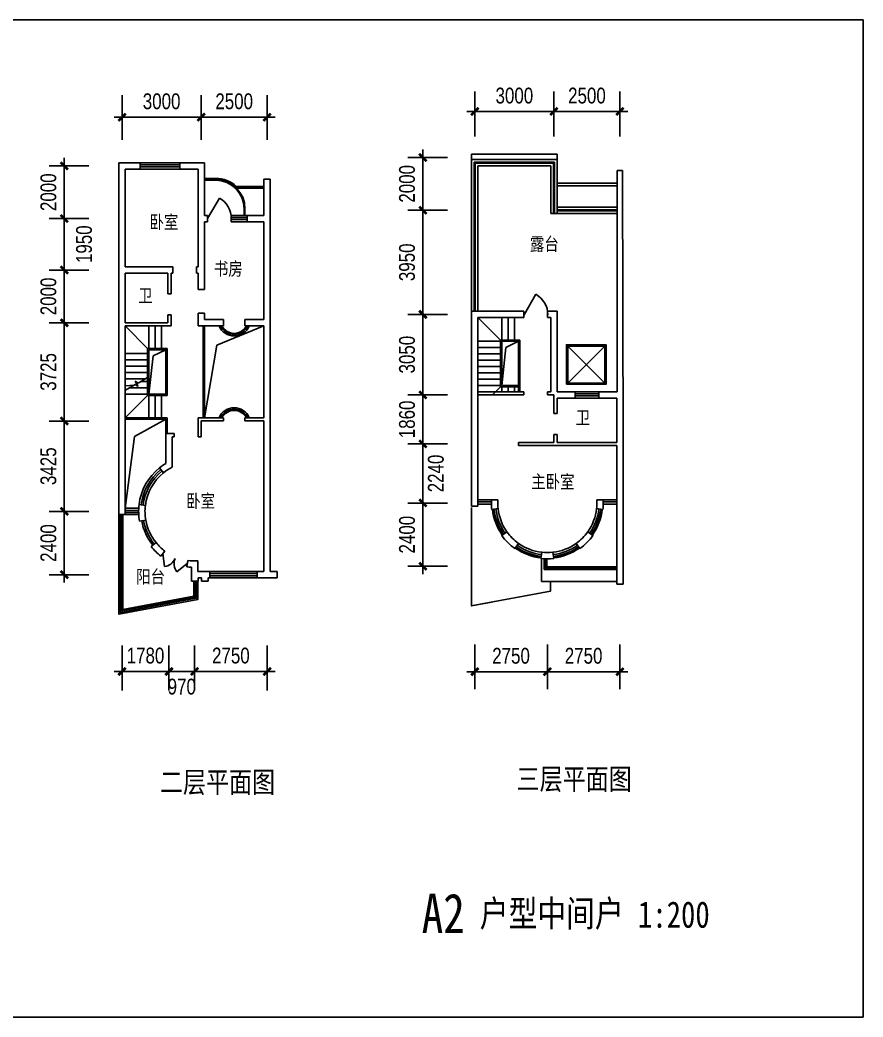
# Model space of a CAD drawing. Extents: x -149740 to -17995, y -116309 to -11738.
# Drawn here: x -117788 to -85836, y -70150 to -32350 of the extents above; entities that cross this region are included whole.
import ezdxf
from ezdxf.enums import TextEntityAlignment as Align

# ---------------------------------------------------------------- set-up
doc = ezdxf.new("R2010")
doc.units = 0
doc.header["$LTSCALE"] = 1000
doc.header["$MEASUREMENT"] = 0
doc.header["$PDMODE"] = 2
doc.layers.get('0').update_dxf_attribs({"linetype": 'CONTINUOUS'})
doc.layers.get('DEFPOINTS').update_dxf_attribs({"linetype": 'CONTINUOUS'})
for name, color, linetype in [('AXIS', 3, 'CONTINUOUS'), ('PLN-TEXT', 7, 'CONTINUOUS'), ('PUB_DIM', 3, 'CONTINUOUS'), ('PUB_TEXT', 7, 'CONTINUOUS'), ('PUB_TITLE', 4, 'CONTINUOUS'), ('ROOF', 4, 'CONTINUOUS'), ('STAIR', 4, 'CONTINUOUS'), ('WALL', 255, 'CONTINUOUS'), ('WINDOW', 2, 'CONTINUOUS')]:
    doc.layers.add(name, color=color, linetype=linetype)
doc.styles.add('-宋体', font='SimSun.ttf', dxfattribs={"width": 0.8})
doc.styles.add('_HZTXT', font='SimSun.ttf')
doc.styles.add('DIM_FONT', font='rt.shx', dxfattribs={"width": 0.8, "bigfont": 'jd.shx'})
doc.styles.add('SIMPLEX', font='SIMPLEX.SHX')
doc.dimstyles.new('AXIS200', dxfattribs={"dimscale": 2, "dimtxt": 300, "dimasz": 1, "dimexe": 250, "dimexo": 300, "dimgap": 150, "dimtad": 1, "dimdec": 0, "dimzin": 0, "dimtxsty": 'DIM_FONT', "dimblk": '_DIMX', "dimblk1": '_DIMX', "dimblk2": '_DIMX', "dimcen": 0.09, "dimdle": 30, "dimse1": 1, "dimse2": 1, "dimclrd": 256, "dimclre": 256, "dimclrt": 7, "dimazin": 3, "dimtfac": 1, "dimtdec": 0, "dimtix": 1, "dimtmove": 0, "dimatfit": 3, "dimtolj": 1, "dimtzin": 0})

# ---------------------------------------------------------------- blocks, each defined once
blk = doc.blocks.new('M_B15SGY')
at = {"linetype": 'CONTINUOUS'}
for p, q in [((-0.5, 0.5), (0.5, 0.5)), ((0.5, 0.167), (-0.5, 0.167)), ((0.5, -0.167), (-0.5, -0.167))]:
    blk.add_line(p, q, dxfattribs=at)
blk = doc.blocks.new('_DBLK1')
for p, q in [((-0.5, 0), (-0.25, -0.433)), ((0.5, 0), (0.25, -0.433))]:
    blk.add_line(p, q)
for centre, start, end in [((-0.5, 0), 300, 0), ((0.5, 0), 180, 240)]:
    blk.add_arc(centre, 0.5, start, end)
blk = doc.blocks.new('10627124747100')
for radius in [1964, 1880, 2120, 2036]:
    blk.add_arc((0, 1854), radius, 248, 292)
at = {"style": 'SIMPLEX', "flags": 9}
blk.add_attdef('A', text='', height=1, dxfattribs=at).set_placement((0, 0), align=Align.MIDDLE)
blk = doc.blocks.new('_DIMX')
blk.add_line((-150, 0), (150, 0))
at = {"const_width": 50}
blk.add_lwpolyline([(-70, -70), (70, 70)], dxfattribs=at)
blk = doc.blocks.new('*D9')
at = {"linetype": 'BYBLOCK'}
for p, q in [((-96365, -56501), (-96367, -56501)), ((-96363, -56501), (-94583, -56501)), ((-94581, -56501), (-94579, -56501))]:
    blk.add_line(p, q, dxfattribs=at)
at = {"layer": 'DEFPOINTS', "color": 0, "linetype": 'BYBLOCK'}
for p in [(-96363, -55501), (-94583, -55501), (-94583, -56501)]:
    blk.add_point(p, dxfattribs=at)
at = {"linetype": 'BYBLOCK', "xscale": 2, "yscale": 2, "zscale": 2}
blk.add_blockref('_DIMX', (-96363, -56501), dxfattribs=at)
at = {"linetype": 'BYBLOCK', "xscale": 2, "yscale": 2, "zscale": 2, "rotation": 180}
blk.add_blockref('_DIMX', (-94583, -56501), dxfattribs=at)
at = {"color": 7, "linetype": 'BYBLOCK', "insert": (-95473, -55901), "char_height": 600, "attachment_point": 5, "style": 'DIM_FONT'}
blk.add_mtext('\\A1;1780', dxfattribs=at)
blk = doc.blocks.new('*D10')
at = {"linetype": 'BYBLOCK'}
blk.add_line((-94581, -56501), (-93615, -56501), dxfattribs=at)
at = {"layer": 'DEFPOINTS', "color": 0, "linetype": 'BYBLOCK'}
for p in [(-94583, -55501), (-93613, -55501), (-93613, -56501)]:
    blk.add_point(p, dxfattribs=at)
at = {"linetype": 'BYBLOCK', "xscale": 2, "yscale": 2, "zscale": 2, "rotation": 180}
blk.add_blockref('_DIMX', (-94583, -56501), dxfattribs=at)
at = {"linetype": 'BYBLOCK', "xscale": 2, "yscale": 2, "zscale": 2}
blk.add_blockref('_DIMX', (-93613, -56501), dxfattribs=at)
at = {"color": 7, "linetype": 'BYBLOCK', "insert": (-94098, -57077), "char_height": 600, "attachment_point": 5, "style": 'DIM_FONT'}
blk.add_mtext('\\A1;970', dxfattribs=at)
blk = doc.blocks.new('*D11')
at = {"linetype": 'BYBLOCK'}
blk.add_line((-93611, -56501), (-90865, -56501), dxfattribs=at)
at = {"layer": 'DEFPOINTS', "color": 0, "linetype": 'BYBLOCK'}
for p in [(-93613, -55501), (-90863, -55501), (-90863, -56501)]:
    blk.add_point(p, dxfattribs=at)
at = {"linetype": 'BYBLOCK', "xscale": 2, "yscale": 2, "zscale": 2, "rotation": 180}
blk.add_blockref('_DIMX', (-93613, -56501), dxfattribs=at)
at = {"linetype": 'BYBLOCK', "xscale": 2, "yscale": 2, "zscale": 2}
blk.add_blockref('_DIMX', (-90863, -56501), dxfattribs=at)
at = {"color": 7, "linetype": 'BYBLOCK', "insert": (-92238, -55901), "char_height": 600, "attachment_point": 5, "style": 'DIM_FONT'}
blk.add_mtext('\\A1;2750', dxfattribs=at)
blk = doc.blocks.new('*D12')
at = {"linetype": 'BYBLOCK'}
blk.add_line((-75896, -56234), (-73150, -56234), dxfattribs=at)
at = {"layer": 'DEFPOINTS', "color": 0, "linetype": 'BYBLOCK'}
for p in [(-75898, -55234), (-73148, -55234), (-73148, -56234)]:
    blk.add_point(p, dxfattribs=at)
at = {"linetype": 'BYBLOCK', "xscale": 2, "yscale": 2, "zscale": 2, "rotation": 180}
blk.add_blockref('_DIMX', (-75898, -56234), dxfattribs=at)
at = {"linetype": 'BYBLOCK', "xscale": 2, "yscale": 2, "zscale": 2}
blk.add_blockref('_DIMX', (-73148, -56234), dxfattribs=at)
at = {"color": 7, "linetype": 'BYBLOCK', "insert": (-74523, -55634), "char_height": 600, "attachment_point": 5, "style": 'DIM_FONT'}
blk.add_mtext('\\A1;2750', dxfattribs=at)
blk = doc.blocks.new('*D13')
at = {"linetype": 'BYBLOCK'}
blk.add_line((-73146, -56234), (-70400, -56234), dxfattribs=at)
at = {"layer": 'DEFPOINTS', "color": 0, "linetype": 'BYBLOCK'}
for p in [(-73148, -55234), (-70398, -55234), (-70398, -56234)]:
    blk.add_point(p, dxfattribs=at)
at = {"linetype": 'BYBLOCK', "xscale": 2, "yscale": 2, "zscale": 2, "rotation": 180}
blk.add_blockref('_DIMX', (-73148, -56234), dxfattribs=at)
at = {"linetype": 'BYBLOCK', "xscale": 2, "yscale": 2, "zscale": 2}
blk.add_blockref('_DIMX', (-70398, -56234), dxfattribs=at)
at = {"color": 7, "linetype": 'BYBLOCK', "insert": (-71773, -55634), "char_height": 600, "attachment_point": 5, "style": 'DIM_FONT'}
blk.add_mtext('\\A1;2750', dxfattribs=at)
blk = doc.blocks.new('*D14')
at = {"linetype": 'BYBLOCK'}
blk.add_line((-70399, -35821), (-72895, -35821), dxfattribs=at)
at = {"layer": 'DEFPOINTS', "color": 0, "linetype": 'BYBLOCK'}
for p in [(-72897, -35821), (-72897, -36821), (-70397, -36821)]:
    blk.add_point(p, dxfattribs=at)
at = {"linetype": 'BYBLOCK', "xscale": 2, "yscale": 2, "zscale": 2, "rotation": 180}
blk.add_blockref('_DIMX', (-72897, -35821), dxfattribs=at)
at = {"linetype": 'BYBLOCK', "xscale": 2, "yscale": 2, "zscale": 2}
blk.add_blockref('_DIMX', (-70397, -35821), dxfattribs=at)
at = {"color": 7, "linetype": 'BYBLOCK', "insert": (-71647, -35221), "char_height": 600, "attachment_point": 5, "style": 'DIM_FONT'}
blk.add_mtext('\\A1;2500', dxfattribs=at)
blk = doc.blocks.new('*D15')
at = {"linetype": 'BYBLOCK'}
blk.add_line((-72899, -35821), (-75895, -35821), dxfattribs=at)
at = {"layer": 'DEFPOINTS', "color": 0, "linetype": 'BYBLOCK'}
for p in [(-75897, -35821), (-75897, -36821), (-72897, -36821)]:
    blk.add_point(p, dxfattribs=at)
at = {"linetype": 'BYBLOCK', "xscale": 2, "yscale": 2, "zscale": 2, "rotation": 180}
blk.add_blockref('_DIMX', (-75897, -35821), dxfattribs=at)
at = {"linetype": 'BYBLOCK', "xscale": 2, "yscale": 2, "zscale": 2}
blk.add_blockref('_DIMX', (-72897, -35821), dxfattribs=at)
at = {"color": 7, "linetype": 'BYBLOCK', "insert": (-74397, -35221), "char_height": 600, "attachment_point": 5, "style": 'DIM_FONT'}
blk.add_mtext('\\A1;3000', dxfattribs=at)
blk = doc.blocks.new('*D16')
at = {"linetype": 'BYBLOCK'}
blk.add_line((-90864, -36221), (-93360, -36221), dxfattribs=at)
at = {"layer": 'DEFPOINTS', "color": 0, "linetype": 'BYBLOCK'}
for p in [(-93362, -36221), (-93362, -37221), (-90862, -37221)]:
    blk.add_point(p, dxfattribs=at)
at = {"linetype": 'BYBLOCK', "xscale": 2, "yscale": 2, "zscale": 2, "rotation": 180}
blk.add_blockref('_DIMX', (-93362, -36221), dxfattribs=at)
at = {"linetype": 'BYBLOCK', "xscale": 2, "yscale": 2, "zscale": 2}
blk.add_blockref('_DIMX', (-90862, -36221), dxfattribs=at)
at = {"color": 7, "linetype": 'BYBLOCK', "insert": (-92112, -35621), "char_height": 600, "attachment_point": 5, "style": 'DIM_FONT'}
blk.add_mtext('\\A1;2500', dxfattribs=at)
blk = doc.blocks.new('*D17')
at = {"linetype": 'BYBLOCK'}
blk.add_line((-93364, -36221), (-96360, -36221), dxfattribs=at)
at = {"layer": 'DEFPOINTS', "color": 0, "linetype": 'BYBLOCK'}
for p in [(-96362, -36221), (-96362, -37221), (-93362, -37221)]:
    blk.add_point(p, dxfattribs=at)
at = {"linetype": 'BYBLOCK', "xscale": 2, "yscale": 2, "zscale": 2, "rotation": 180}
blk.add_blockref('_DIMX', (-96362, -36221), dxfattribs=at)
at = {"linetype": 'BYBLOCK', "xscale": 2, "yscale": 2, "zscale": 2}
blk.add_blockref('_DIMX', (-93362, -36221), dxfattribs=at)
at = {"color": 7, "linetype": 'BYBLOCK', "insert": (-94862, -35621), "char_height": 600, "attachment_point": 5, "style": 'DIM_FONT'}
blk.add_mtext('\\A1;3000', dxfattribs=at)
blk = doc.blocks.new('*D20')
at = {"linetype": 'BYBLOCK'}
for p, q in [((-99499, -37879), (-99499, -37877)), ((-99499, -37881), (-99499, -39881)), ((-99499, -39883), (-99499, -39885))]:
    blk.add_line(p, q, dxfattribs=at)
at = {"layer": 'DEFPOINTS', "color": 0, "linetype": 'BYBLOCK'}
for p in [(-98499, -37881), (-99499, -39881), (-98499, -39881)]:
    blk.add_point(p, dxfattribs=at)
at = {"linetype": 'BYBLOCK', "xscale": 2, "yscale": 2, "zscale": 2}
for p, rotation in [((-99499, -37881), 270), ((-99499, -39881), 90)]:
    blk.add_blockref('_DIMX', p, dxfattribs=dict(at, rotation=rotation))
at = {"color": 7, "linetype": 'BYBLOCK', "insert": (-100099, -38881), "char_height": 600, "attachment_point": 5, "rotation": 90, "style": 'DIM_FONT'}
blk.add_mtext('\\A1;2000', dxfattribs=at)
blk = doc.blocks.new('*D21')
at = {"linetype": 'BYBLOCK'}
blk.add_line((-116108, -39883), (-116108, -41829), dxfattribs=at)
at = {"layer": 'DEFPOINTS', "color": 0, "linetype": 'BYBLOCK'}
for p in [(-115108, -39881), (-116108, -41831), (-115108, -41831)]:
    blk.add_point(p, dxfattribs=at)
at = {"linetype": 'BYBLOCK', "xscale": 2, "yscale": 2, "zscale": 2}
for p, rotation in [((-116108, -39881), 90), ((-116108, -41831), 270)]:
    blk.add_blockref('_DIMX', p, dxfattribs=dict(at, rotation=rotation))
at = {"color": 7, "linetype": 'BYBLOCK', "insert": (-115357, -40852), "char_height": 600, "attachment_point": 5, "rotation": 90, "style": 'DIM_FONT'}
blk.add_mtext('\\A1;1950', dxfattribs=at)
blk = doc.blocks.new('*D22')
at = {"linetype": 'BYBLOCK'}
for p, q in [((-99499, -41829), (-99499, -41827)), ((-99499, -41831), (-99499, -43831)), ((-99499, -43833), (-99499, -43835))]:
    blk.add_line(p, q, dxfattribs=at)
at = {"layer": 'DEFPOINTS', "color": 0, "linetype": 'BYBLOCK'}
for p in [(-98499, -41831), (-99499, -43831), (-98499, -43831)]:
    blk.add_point(p, dxfattribs=at)
at = {"linetype": 'BYBLOCK', "xscale": 2, "yscale": 2, "zscale": 2}
for p, rotation in [((-99499, -41831), 270), ((-99499, -43831), 90)]:
    blk.add_blockref('_DIMX', p, dxfattribs=dict(at, rotation=rotation))
at = {"color": 7, "linetype": 'BYBLOCK', "insert": (-100099, -42831), "char_height": 600, "attachment_point": 5, "rotation": 90, "style": 'DIM_FONT'}
blk.add_mtext('\\A1;2000', dxfattribs=at)
blk = doc.blocks.new('*D23')
at = {"linetype": 'BYBLOCK'}
blk.add_line((-99499, -43833), (-99499, -47554), dxfattribs=at)
at = {"layer": 'DEFPOINTS', "color": 0, "linetype": 'BYBLOCK'}
for p in [(-98499, -43831), (-99499, -47556), (-98499, -47556)]:
    blk.add_point(p, dxfattribs=at)
at = {"linetype": 'BYBLOCK', "xscale": 2, "yscale": 2, "zscale": 2}
for p, rotation in [((-99499, -43831), 90), ((-99499, -47556), 270)]:
    blk.add_blockref('_DIMX', p, dxfattribs=dict(at, rotation=rotation))
at = {"color": 7, "linetype": 'BYBLOCK', "insert": (-100099, -45694), "char_height": 600, "attachment_point": 5, "rotation": 90, "style": 'DIM_FONT'}
blk.add_mtext('\\A1;3725', dxfattribs=at)
blk = doc.blocks.new('*D24')
at = {"linetype": 'BYBLOCK'}
blk.add_line((-116108, -47558), (-116108, -50979), dxfattribs=at)
at = {"layer": 'DEFPOINTS', "color": 0, "linetype": 'BYBLOCK'}
for p in [(-115108, -47556), (-116108, -50981), (-115108, -50981)]:
    blk.add_point(p, dxfattribs=at)
at = {"linetype": 'BYBLOCK', "xscale": 2, "yscale": 2, "zscale": 2}
for p, rotation in [((-116108, -47556), 90), ((-116108, -50981), 270)]:
    blk.add_blockref('_DIMX', p, dxfattribs=dict(at, rotation=rotation))
at = {"color": 7, "linetype": 'BYBLOCK', "insert": (-116708, -49269), "char_height": 600, "attachment_point": 5, "rotation": 90, "style": 'DIM_FONT'}
blk.add_mtext('\\A1;3425', dxfattribs=at)
blk = doc.blocks.new('*D25')
at = {"linetype": 'BYBLOCK'}
blk.add_line((-99499, -50983), (-99499, -53379), dxfattribs=at)
at = {"layer": 'DEFPOINTS', "color": 0, "linetype": 'BYBLOCK'}
for p in [(-98499, -50981), (-99499, -53381), (-98499, -53381)]:
    blk.add_point(p, dxfattribs=at)
at = {"linetype": 'BYBLOCK', "xscale": 2, "yscale": 2, "zscale": 2}
for p, rotation in [((-99499, -50981), 90), ((-99499, -53381), 270)]:
    blk.add_blockref('_DIMX', p, dxfattribs=dict(at, rotation=rotation))
at = {"color": 7, "linetype": 'BYBLOCK', "insert": (-100099, -52181), "char_height": 600, "attachment_point": 5, "rotation": 90, "style": 'DIM_FONT'}
blk.add_mtext('\\A1;2400', dxfattribs=at)
blk = doc.blocks.new('*D31')
at = {"linetype": 'BYBLOCK'}
for p, q in [((-80457, -37561), (-80457, -37559)), ((-80457, -37563), (-80457, -39563)), ((-80457, -39565), (-80457, -39567))]:
    blk.add_line(p, q, dxfattribs=at)
at = {"layer": 'DEFPOINTS', "color": 0, "linetype": 'BYBLOCK'}
for p in [(-79457, -37563), (-80457, -39563), (-79457, -39563)]:
    blk.add_point(p, dxfattribs=at)
at = {"linetype": 'BYBLOCK', "xscale": 2, "yscale": 2, "zscale": 2}
for p, rotation in [((-80457, -37563), 270), ((-80457, -39563), 90)]:
    blk.add_blockref('_DIMX', p, dxfattribs=dict(at, rotation=rotation))
at = {"color": 7, "linetype": 'BYBLOCK', "insert": (-81057, -38563), "char_height": 600, "attachment_point": 5, "rotation": 90, "style": 'DIM_FONT'}
blk.add_mtext('\\A1;2000', dxfattribs=at)
blk = doc.blocks.new('*D32')
at = {"linetype": 'BYBLOCK'}
blk.add_line((-80457, -39565), (-80457, -43511), dxfattribs=at)
at = {"layer": 'DEFPOINTS', "color": 0, "linetype": 'BYBLOCK'}
for p in [(-79457, -39563), (-80457, -43513), (-79457, -43513)]:
    blk.add_point(p, dxfattribs=at)
at = {"linetype": 'BYBLOCK', "xscale": 2, "yscale": 2, "zscale": 2}
for p, rotation in [((-80457, -39563), 90), ((-80457, -43513), 270)]:
    blk.add_blockref('_DIMX', p, dxfattribs=dict(at, rotation=rotation))
at = {"color": 7, "linetype": 'BYBLOCK', "insert": (-81057, -41538), "char_height": 600, "attachment_point": 5, "rotation": 90, "style": 'DIM_FONT'}
blk.add_mtext('\\A1;3950', dxfattribs=at)
blk = doc.blocks.new('*D33')
at = {"linetype": 'BYBLOCK'}
blk.add_line((-80457, -43515), (-80457, -46561), dxfattribs=at)
at = {"layer": 'DEFPOINTS', "color": 0, "linetype": 'BYBLOCK'}
for p in [(-79457, -43513), (-80457, -46563), (-79457, -46563)]:
    blk.add_point(p, dxfattribs=at)
at = {"linetype": 'BYBLOCK', "xscale": 2, "yscale": 2, "zscale": 2}
for p, rotation in [((-80457, -43513), 90), ((-80457, -46563), 270)]:
    blk.add_blockref('_DIMX', p, dxfattribs=dict(at, rotation=rotation))
at = {"color": 7, "linetype": 'BYBLOCK', "insert": (-81057, -45038), "char_height": 600, "attachment_point": 5, "rotation": 90, "style": 'DIM_FONT'}
blk.add_mtext('\\A1;3050', dxfattribs=at)
blk = doc.blocks.new('*D34')
at = {"linetype": 'BYBLOCK'}
for p, q in [((-80457, -46561), (-80457, -46559)), ((-80457, -46563), (-80457, -48423)), ((-80457, -48425), (-80457, -48427))]:
    blk.add_line(p, q, dxfattribs=at)
at = {"layer": 'DEFPOINTS', "color": 0, "linetype": 'BYBLOCK'}
for p in [(-79457, -46563), (-80457, -48423), (-79457, -48423)]:
    blk.add_point(p, dxfattribs=at)
at = {"linetype": 'BYBLOCK', "xscale": 2, "yscale": 2, "zscale": 2}
for p, rotation in [((-80457, -46563), 270), ((-80457, -48423), 90)]:
    blk.add_blockref('_DIMX', p, dxfattribs=dict(at, rotation=rotation))
at = {"color": 7, "linetype": 'BYBLOCK', "insert": (-81057, -47493), "char_height": 600, "attachment_point": 5, "rotation": 90, "style": 'DIM_FONT'}
blk.add_mtext('\\A1;1860', dxfattribs=at)
blk = doc.blocks.new('*D35')
at = {"linetype": 'BYBLOCK'}
blk.add_line((-102517, -48425), (-102517, -50661), dxfattribs=at)
at = {"layer": 'DEFPOINTS', "color": 0, "linetype": 'BYBLOCK'}
for p in [(-101517, -48423), (-102517, -50663), (-101517, -50663)]:
    blk.add_point(p, dxfattribs=at)
at = {"linetype": 'BYBLOCK', "xscale": 2, "yscale": 2, "zscale": 2}
for p, rotation in [((-102517, -48423), 90), ((-102517, -50663), 270)]:
    blk.add_blockref('_DIMX', p, dxfattribs=dict(at, rotation=rotation))
at = {"color": 7, "linetype": 'BYBLOCK', "insert": (-102024, -49543), "char_height": 600, "attachment_point": 5, "rotation": 90, "style": 'DIM_FONT'}
blk.add_mtext('\\A1;2240', dxfattribs=at)
blk = doc.blocks.new('*D36')
at = {"linetype": 'BYBLOCK'}
blk.add_line((-80457, -50665), (-80457, -53061), dxfattribs=at)
at = {"layer": 'DEFPOINTS', "color": 0, "linetype": 'BYBLOCK'}
for p in [(-79457, -50663), (-80457, -53063), (-79457, -53063)]:
    blk.add_point(p, dxfattribs=at)
at = {"linetype": 'BYBLOCK', "xscale": 2, "yscale": 2, "zscale": 2}
for p, rotation in [((-80457, -50663), 90), ((-80457, -53063), 270)]:
    blk.add_blockref('_DIMX', p, dxfattribs=dict(at, rotation=rotation))
at = {"color": 7, "linetype": 'BYBLOCK', "insert": (-81057, -51863), "char_height": 600, "attachment_point": 5, "rotation": 90, "style": 'DIM_FONT'}
blk.add_mtext('\\A1;2400', dxfattribs=at)
blk = doc.blocks.new('_DBLK')
blk.add_line((-0.5, 0), (0, -0.866))
blk.add_arc((-0.5, 0), 1, 300, 0)

msp = doc.modelspace()

# ---------------------------------------------------------------- linework, layer by layer
at = {"layer": 'AXIS'}
for p, q in [((-100550.9, -35063.3), (-100550.9, -36763.3)), ((-97550.9, -35063.3), (-97550.9, -36763.3)), ((-95050.9, -35063.3), (-95050.9, -36763.3)), ((-95050.9, -35063.3), (-95050.9, -36763.3)), ((-113919.5, -35198), (-113919.5, -36898)), ((-110919.5, -35198), (-110919.5, -36898)), ((-108419.5, -35198), (-108419.5, -36898)), ((-108419.5, -35198), (-108419.5, -36898)), ((-103083.3, -37563.3), (-101583.3, -37563.3)), ((-116680.7, -37881.1), (-115180.7, -37881.1)), ((-103083.3, -39563.3), (-101583.3, -39563.3)), ((-116680.7, -39881.1), (-115180.7, -39881.1)), ((-116680.7, -41831.1), (-115180.7, -41831.1)), ((-116680.7, -43831.1), (-115180.7, -43831.1)), ((-103083.3, -43513.3), (-101583.3, -43513.3)), ((-103083.3, -46563.3), (-101583.3, -46563.3)), ((-116680.7, -47556.1), (-115180.7, -47556.1)), ((-103083.3, -48423.3), (-101583.3, -48423.3)), ((-116680.7, -50981.1), (-115180.7, -50981.1)), ((-103083.3, -50663.3), (-101583.3, -50663.3)), ((-103083.3, -53063.3), (-101583.3, -53063.3)), ((-116680.7, -53381.1), (-115180.7, -53381.1)), ((-113919.8, -57767.4), (-113919.8, -56067.4)), ((-112139.8, -57767.4), (-112139.8, -56067.4)), ((-111169.8, -57767.4), (-111169.8, -56067.4)), ((-108419.8, -57767.4), (-108419.8, -56067.4)), ((-108419.8, -57767.4), (-108419.8, -56067.4)), ((-100551.3, -57724.2), (-100551.3, -56024.2)), ((-97801.3, -57724.2), (-97801.3, -56024.2)), ((-95051.3, -57724.2), (-95051.3, -56024.2)), ((-95051.3, -57724.2), (-95051.3, -56024.2))]:
    msp.add_line(p, q, dxfattribs=at)
at = {"layer": 'PUB_TITLE'}
msp.add_lwpolyline([(-139296.4, -70150), (-139296.4, -32350), (-85836.4, -32350), (-85836.4, -70150)], close=True, dxfattribs=at)
at = {"layer": 'ROOF'}
for p, q in [((-100670.9, -43393.3), (-100670.9, -37443.3)), ((-100670.9, -37443.3), (-97430.9, -37443.3)), ((-100670.9, -37643.3), (-97430.9, -37643.3)), ((-100570.9, -43393.3), (-100570.9, -37743.3)), ((-100570.9, -37743.3), (-97530.9, -37743.3)), ((-100530.9, -43393.3), (-100530.9, -37783.3)), ((-100530.9, -37783.3), (-97530.9, -37783.3)), ((-97570.9, -37743.3), (-97570.9, -39683.3)), ((-97530.9, -37743.3), (-97530.9, -39683.3)), ((-97430.9, -37443.3), (-97430.9, -39683.3)), ((-100430.9, -43393.3), (-100430.9, -37883.3)), ((-100430.9, -37883.3), (-97670.9, -37883.3)), ((-97670.9, -37883.3), (-97670.9, -39683.3)), ((-97430.9, -38543.3), (-95150.9, -38543.3)), ((-97430.9, -38643.3), (-95150.9, -38643.3)), ((-97670.9, -39683.3), (-95150.9, -39683.3)), ((-97430.9, -39443.3), (-95150.9, -39443.3)), ((-97430.9, -39543.3), (-95150.9, -39543.3)), ((-97430.9, -39583.3), (-95150.9, -39583.3)), ((-97025.9, -44713.3), (-95625.9, -46113.3)), ((-97025.9, -46113.3), (-95625.9, -44713.3))]:
    msp.add_line(p, q, dxfattribs=at)
for points in [[(-97075.9, -46163.3), (-95575.9, -46163.3), (-95575.9, -44663.3), (-97075.9, -44663.3)], [(-97025.9, -46113.3), (-95625.9, -46113.3), (-95625.9, -44713.3), (-97025.9, -44713.3)]]:
    msp.add_lwpolyline(points, close=True, dxfattribs=at)
at = {"layer": 'STAIR'}
for p, q in [((-99580.9, -44483.3), (-100430.9, -43633.3)), ((-99530.9, -44483.3), (-99530.9, -43633.3)), ((-99290.9, -44483.3), (-99290.9, -43633.3)), ((-99050.9, -44483.3), (-99050.9, -43633.3)), ((-113799.5, -43951.1), (-112949.5, -44801.1)), ((-112899.5, -44801.1), (-112899.5, -43951.1)), ((-112659.5, -44801.1), (-112659.5, -43951.1)), ((-112419.5, -44801.1), (-112419.5, -43951.1)), ((-110849.5, -47431.1), (-110849.5, -43951.1)), ((-110799.5, -47431.1), (-110799.5, -43951.1)), ((-110321.8, -44674.9), (-108539.5, -43951.1)), ((-99580.9, -44533.3), (-100430.9, -44533.3)), ((-99580.9, -46263.3), (-99580.9, -44483.3)), ((-98840.9, -44483.3), (-99580.9, -44483.3)), ((-99530.9, -46213.3), (-99530.9, -44533.3)), ((-98890.9, -44533.3), (-99530.9, -44533.3)), ((-99372.3, -44771.1), (-98890.9, -44533.3)), ((-98890.9, -46443.3), (-98890.9, -44533.3)), ((-98840.9, -46443.3), (-98840.9, -44483.3)), ((-112949.5, -46581.1), (-112949.5, -44801.1)), ((-112209.5, -44801.1), (-112949.5, -44801.1)), ((-112899.5, -46531.1), (-112899.5, -44851.1)), ((-112209.5, -44851.1), (-112899.5, -44851.1)), ((-112740.8, -45088.9), (-112259.5, -44851.1)), ((-112259.5, -46531.1), (-112259.5, -44851.1)), ((-112209.5, -46581.1), (-112209.5, -44801.1)), ((-110799.5, -47431.1), (-110321.8, -44674.9)), ((-99580.9, -44773.3), (-100430.9, -44773.3)), ((-99530.9, -46213.3), (-99372.3, -44771.1)), ((-112949.5, -44991.1), (-113799.1, -44991.1)), ((-112949.5, -45231.1), (-113799.1, -45231.1)), ((-112899.5, -46531.1), (-112740.8, -45088.9)), ((-99580.9, -45013.3), (-100430.9, -45013.3)), ((-99580.9, -45253.3), (-100430.9, -45253.3)), ((-112949.5, -45471.1), (-113799.1, -45471.1)), ((-112949.5, -45711.1), (-113799.1, -45711.1)), ((-99580.9, -45493.3), (-100430.9, -45493.3)), ((-99580.9, -45733.3), (-100430.9, -45733.3)), ((-113031, -45951.1), (-113799.1, -45951.1)), ((-113304.3, -46248.2), (-113424.6, -46040.5)), ((-113424.6, -46040.5), (-113312.6, -46114.2)), ((-113312.6, -46114.2), (-112889.5, -45869.1)), ((-113203.6, -46051.1), (-112949.5, -46051.1)), ((-99580.9, -45973.3), (-100430.9, -45973.3)), ((-113789.5, -46390.6), (-113416.4, -46174.4)), ((-113456.3, -46197.6), (-113787, -46226.5)), ((-113617.8, -46291.1), (-112949.5, -46291.1)), ((-113416.4, -46174.4), (-113304.3, -46248.2)), ((-99580.9, -46213.3), (-100430.9, -46213.3)), ((-99880.9, -46563.3), (-99580.9, -46263.3)), ((-98890.9, -46263.3), (-99580.9, -46263.3)), ((-98890.9, -46213.3), (-99530.9, -46213.3)), ((-99530.9, -46263.3), (-99530.9, -46443.3)), ((-99290.9, -46263.3), (-99290.9, -46443.3)), ((-99050.9, -46263.3), (-99050.9, -46443.3)), ((-113799.5, -46531.1), (-112949.5, -46531.1)), ((-113799.5, -47431.1), (-112949.5, -46581.1)), ((-112209.5, -46581.1), (-112949.5, -46581.1)), ((-112259.5, -46531.1), (-112899.5, -46531.1)), ((-112899.5, -46581.1), (-112899.5, -47431.1)), ((-112659.5, -46581.1), (-112659.5, -47431.1)), ((-112419.5, -46581.1), (-112419.5, -47431.1)), ((-112209.5, -47431.1), (-113799.5, -47431.1)), ((-112259.5, -47481.1), (-113799.5, -47481.1)), ((-113450.8, -48146.9), (-112259.5, -47481.1)), ((-112259.5, -48031.1), (-112259.5, -47481.1)), ((-112209.5, -48031.1), (-112209.5, -47431.1)), ((-113799.5, -50861.1), (-113450.8, -48146.9))]:
    msp.add_line(p, q, dxfattribs=at)
at = {"layer": 'WALL'}
for p, q in [((-114039.5, -37761.1), (-113234.5, -37761.1)), ((-113234.5, -38001.1), (-113234.5, -37761.1)), ((-111734.5, -37761.1), (-110799.5, -37761.1)), ((-111734.5, -38001.1), (-111734.5, -37761.1)), ((-110799.5, -37761.1), (-110799.5, -39761.1)), ((-113799.5, -41711.1), (-113799.5, -38001.1)), ((-113799.5, -38001.1), (-113234.5, -38001.1)), ((-111734.5, -38001.1), (-111039.5, -38001.1)), ((-111039.5, -41711.1), (-111039.5, -38001.1)), ((-95150.9, -46443.3), (-95150.9, -38063.3)), ((-95150.9, -38063.3), (-94950.9, -38063.3)), ((-94930.9, -48483.3), (-94950.9, -38063.3)), ((-108539.5, -39761.1), (-108539.5, -38381.1)), ((-108299.5, -38381.1), (-108539.5, -38381.1)), ((-108539.5, -38381.1), (-108299.5, -38381.1)), ((-108299.5, -39761.1), (-108299.5, -38381.1)), ((-110799.5, -39761.1), (-110679.5, -39761.1)), ((-110799.5, -42571.1), (-110799.5, -40001.1)), ((-110799.5, -40001.1), (-110679.5, -40001.1)), ((-110679.5, -39761.1), (-110679.5, -40001.1)), ((-109179.5, -39761.1), (-109179.5, -40001.1)), ((-109179.5, -39761.1), (-108539.5, -39761.1)), ((-109179.5, -40001.1), (-108539.5, -40001.1)), ((-108539.5, -40001.1), (-108539.5, -43711.1)), ((-108299.5, -39761.1), (-108299.5, -53261.1)), ((-113799.5, -41711.1), (-111999.5, -41711.1)), ((-113799.5, -43831.1), (-113799.5, -41951.1)), ((-113799.5, -41951.1), (-112179.5, -41951.1)), ((-112179.5, -42731.1), (-112179.5, -41951.1)), ((-112059.5, -42731.1), (-112059.5, -41951.1)), ((-112059.5, -41951.1), (-111999.5, -41951.1)), ((-111999.5, -41711.1), (-111999.5, -41951.1)), ((-111099.5, -41711.1), (-111039.5, -41711.1)), ((-111099.5, -41711.1), (-111099.5, -41951.1)), ((-111099.5, -41951.1), (-111039.5, -41951.1)), ((-111039.5, -42571.1), (-111039.5, -41951.1)), ((-110799.5, -42571.1), (-111039.5, -42571.1)), ((-112179.5, -42731.1), (-112059.5, -42731.1)), ((-100670.9, -46683.3), (-100670.9, -43393.3)), ((-98690.9, -43393.3), (-100670.9, -43393.3)), ((-98690.9, -43393.3), (-98690.9, -43633.3)), ((-97790.9, -43393.3), (-97790.9, -43633.3)), ((-97430.9, -43393.3), (-97790.9, -43393.3)), ((-97430.9, -46443.3), (-97430.9, -43393.3)), ((-112179.5, -43831.1), (-113799.5, -43831.1)), ((-112179.5, -43531.1), (-112059.5, -43531.1)), ((-112179.5, -43831.1), (-112179.5, -43531.1)), ((-112059.5, -43951.1), (-112059.5, -43531.1)), ((-110799.5, -43471.1), (-111039.5, -43471.1)), ((-111039.5, -43951.1), (-111039.5, -43471.1)), ((-110799.5, -43711.1), (-110799.5, -43471.1)), ((-110069.5, -43711.1), (-110799.5, -43711.1)), ((-110069.5, -43711.1), (-110069.5, -43951.1)), ((-109269.5, -43711.1), (-109269.5, -43951.1)), ((-108539.5, -43711.1), (-109269.5, -43711.1)), ((-100430.9, -46683.3), (-100430.9, -43633.3)), ((-100430.9, -46443.3), (-100430.9, -43633.3)), ((-98690.9, -43633.3), (-100430.9, -43633.3)), ((-97670.9, -43633.3), (-97790.9, -43633.3)), ((-97670.9, -46443.3), (-97670.9, -43633.3)), ((-113799.5, -50861.1), (-113799.5, -43951.1)), ((-112059.5, -43951.1), (-113799.5, -43951.1)), ((-110069.5, -43951.1), (-111039.5, -43951.1)), ((-108539.5, -43951.1), (-109269.5, -43951.1)), ((-108539.5, -43951.1), (-108539.5, -47431.1)), ((-98690.9, -46443.3), (-100430.9, -46443.3)), ((-98690.9, -46443.3), (-98690.9, -46563.3)), ((-97790.9, -46563.3), (-97790.9, -46443.3)), ((-97670.9, -46443.3), (-97790.9, -46443.3)), ((-96750.9, -46443.3), (-97430.9, -46443.3)), ((-96750.9, -46443.3), (-96750.9, -46683.3)), ((-95150.9, -46443.3), (-95850.9, -46443.3)), ((-95850.9, -46443.3), (-95850.9, -46683.3)), ((-100670.9, -50783.3), (-100670.9, -46683.3)), ((-98690.9, -46563.3), (-100430.9, -46563.3)), ((-100430.9, -50543.3), (-100430.9, -46683.3)), ((-97550.9, -46563.3), (-97790.9, -46563.3)), ((-97550.9, -47263.3), (-97550.9, -46563.3)), ((-97430.9, -47263.3), (-97430.9, -46683.3)), ((-96750.9, -46683.3), (-97430.9, -46683.3)), ((-95170.9, -46683.3), (-95850.9, -46683.3)), ((-95170.9, -46683.3), (-95170.9, -48363.3)), ((-110069.5, -47431.1), (-111039.5, -47431.1)), ((-111039.5, -48151.1), (-111039.5, -47431.1)), ((-110069.5, -47551.1), (-110919.5, -47551.1)), ((-110919.5, -47551.1), (-110919.5, -48151.1)), ((-110069.5, -47431.1), (-110069.5, -47551.1)), ((-108539.5, -47431.1), (-109269.5, -47431.1)), ((-109269.5, -47431.1), (-109269.5, -47551.1)), ((-108539.5, -47551.1), (-109269.5, -47551.1)), ((-108539.5, -47551.1), (-108539.5, -53261.1)), ((-97550.9, -47263.3), (-97430.9, -47263.3)), ((-112259.5, -49162.8), (-112259.5, -48031.1)), ((-111939.5, -48031.1), (-112259.5, -48031.1)), ((-112019.5, -49304.2), (-112019.5, -48151.1)), ((-111939.5, -48151.1), (-112019.5, -48151.1)), ((-111939.5, -48151.1), (-111939.5, -48031.1)), ((-110919.5, -48151.1), (-111039.5, -48151.1)), ((-97550.9, -48363.3), (-98890.9, -48363.3)), ((-98890.9, -48483.3), (-98890.9, -48363.3)), ((-97550.9, -48363.3), (-97550.9, -48063.3)), ((-97550.9, -48063.3), (-97430.9, -48063.3)), ((-97430.9, -48363.3), (-97430.9, -48063.3)), ((-95170.9, -48363.3), (-97430.9, -48363.3)), ((-95170.9, -48483.3), (-98890.9, -48483.3)), ((-95170.9, -48483.3), (-95170.9, -53733.3)), ((-94930.9, -48483.3), (-94930.9, -53733.3)), ((-112352.6, -49520.1), (-112503.6, -49333.6)), ((-100430.1, -50783.3), (-100430.1, -50543.3)), ((-99920.9, -50543.3), (-99676.6, -50543.3)), ((-99920.9, -50543.3), (-99920.9, -50703.3)), ((-99676.6, -50543.3), (-99680.9, -50663.3)), ((-95920.9, -50663.3), (-95920.9, -50540.8)), ((-95920.9, -50540.8), (-95680.9, -50543.3)), ((-95680.9, -50543.3), (-95680.9, -50703.3)), ((-113799.5, -50861.1), (-113799.5, -51101.1)), ((-113035.5, -50752), (-113273.7, -50722.8)), ((-100670.9, -50783.3), (-100430.1, -50783.3)), ((-99907.2, -50904.1), (-99668.8, -50876.8)), ((-95694.7, -50904.1), (-95933.1, -50876.8)), ((-114039.5, -51101.1), (-113799.5, -51101.1)), ((-113020.9, -51307.6), (-113257.3, -51349.3)), ((-99527.3, -51893.7), (-99331.9, -51754.4)), ((-96074.5, -51893.7), (-96270, -51754.4)), ((-112630.5, -52164.2), (-112817, -52315.3)), ((-112445.3, -52674.2), (-112300.9, -52482.6)), ((-99031.3, -52389.7), (-98892.1, -52194.3)), ((-98041.7, -52769.6), (-98014.5, -52531.1)), ((-97560.1, -52769.6), (-97587.4, -52531.1)), ((-96570.5, -52389.7), (-96709.8, -52194.3)), ((-111464.5, -53080.5), (-111431.1, -52842.8)), ((-111049.5, -53261.1), (-111049.5, -52857.3)), ((-111289.5, -53621.1), (-111289.5, -53097.7)), ((-110594.5, -53261.1), (-111049.5, -53261.1)), ((-110594.5, -53501.1), (-110594.5, -53261.1)), ((-108794.5, -53261.1), (-108539.5, -53261.1)), ((-108794.5, -53261.1), (-108794.5, -53501.1)), ((-108299.5, -53261.1), (-108044.5, -53261.1)), ((-108044.5, -53501.1), (-108044.5, -53261.1)), ((-111029.5, -53621.1), (-111289.5, -53621.1)), ((-111029.5, -53621.1), (-111029.5, -53501.1)), ((-110904.5, -53501.1), (-111029.5, -53501.1)), ((-110904.5, -53621.1), (-110904.5, -53501.1)), ((-110654.5, -53621.1), (-110904.5, -53621.1)), ((-110654.5, -53621.1), (-110654.5, -53501.1)), ((-110594.5, -53501.1), (-110654.5, -53501.1)), ((-108104.5, -53501.1), (-108794.5, -53501.1)), ((-108044.5, -53501.1), (-108104.5, -53501.1)), ((-95170.9, -53733.3), (-94930.9, -53733.3))]:
    msp.add_line(p, q, dxfattribs=at)
for points in [[(-111049.5, -53621.1), (-111049.5, -54321.1), (-114039.5, -54881), (-114039.5, -37761.1)], [(-111199.5, -53621.1), (-111199.5, -54196.6), (-113889.5, -54700.3), (-113889.5, -51101.1)]]:
    msp.add_lwpolyline(points, dxfattribs=at)
for centre, radius, start, end in [((-111169.5, -50981.1), 2120, 120.94072, 129), ((-111169.5, -50981.1), 1880, 116.88027, 129), ((-111169.5, -50981.1), 2120, 173, 190), ((-111169.5, -50981.1), 1880, 173, 190), ((-97800.9, -50663.3), 2120, 180, 186.52249), ((-97800.9, -50663.3), 1880, 180, 186.52249), ((-97800.9, -50663.3), 1880, 353.47751, 0), ((-97800.9, -50663.3), 2120, 353.47751, 0), ((-97800.9, -50663.3), 1880, 215.47751, 234.52249), ((-97800.9, -50663.3), 1880, 305.47751, 324.52249), ((-97800.9, -50663.3), 2120, 215.47751, 234.52249), ((-97800.9, -50663.3), 2120, 305.47751, 324.52249), ((-111169.5, -50981.1), 2120, 219, 233), ((-111169.5, -50981.1), 1880, 219, 233), ((-97800.9, -50663.3), 1880, 263.47751, 276.52249), ((-111169.5, -50981.1), 1880, 262, 273.65967), ((-97800.9, -50663.3), 2120, 263.47751, 276.52249), ((-111169.5, -50981.1), 2120, 262, 266.75511)]:
    msp.add_arc(centre, radius, start, end, dxfattribs=at)
at = {"layer": 'WINDOW'}
for p, q in [((-113234.5, -37761.1), (-111734.5, -37761.1)), ((-109605.2, -38701.1), (-108539.5, -38701.1)), ((-109589.4, -38661.1), (-108539.5, -38661.1)), ((-109574.8, -38731.1), (-108539.5, -38731.1)), ((-109779.5, -40001.1), (-109779.5, -39761.1)), ((-109179.5, -39761.1), (-109779.5, -39761.1)), ((-96750.9, -46443.3), (-95850.9, -46443.3)), ((-113799.5, -51101.1), (-113286.1, -51101.1)), ((-98020.9, -53633.3), (-98020.9, -52772.2)), ((-97920.9, -53183.3), (-97920.9, -52780)), ((-95170.9, -53183.3), (-97920.9, -53183.3)), ((-108794.5, -53501.1), (-110594.5, -53501.1)), ((-95170.9, -53633.3), (-98020.9, -53633.3))]:
    msp.add_line(p, q, dxfattribs=at)
for points in [[(-110799.5, -38356.1), (-110369.5, -38356.1, -0.1885495), (-109589.4, -38661.1, -0.1885495)], [(-110799.5, -38396.1), (-110369.5, -38396.1, -0.4142119), (-109259.5, -39506.1), (-109259.5, -39761.1)], [(-110799.5, -38426.1), (-110369.5, -38426.1, -0.4142117), (-109289.5, -39506.1), (-109289.5, -39761.1)]]:
    msp.add_lwpolyline(points, format="xyb", dxfattribs=at)
for points in [[(-99920.5, -54422.7), (-100670.9, -54563.2), (-100670.9, -50833.3)], [(-111104.5, -53621.1), (-111104.5, -54275.5), (-113979.7, -54813.8), (-113979.7, -51101.1)], [(-111159.5, -53621.1), (-111159.5, -54229.8), (-113939.9, -54750.5), (-113939.9, -51101.1)], [(-111199.5, -53621.1), (-111199.5, -54196.6), (-113889.5, -54700.3), (-113889.5, -51151.1)], [(-95170.9, -53128.3), (-97865.9, -53128.3), (-97865.9, -52782.4)], [(-95170.9, -53088.3), (-97825.9, -53088.3), (-97825.9, -52783.2)], [(-97680.9, -53633.3), (-97680.9, -54003.3), (-100550.9, -54540.7)]]:
    msp.add_lwpolyline(points, dxfattribs=at)
for centre, radius, start, end in [((-109669.5, -43711.1), 620, 202.77397, 337.22603), ((-109669.5, -43711.1), 560, 205.37693, 334.62307), ((-109669.5, -43711.1), 520, 207.48643, 332.51357), ((-109669.5, -47671.1), 620, 22.77397, 157.22603), ((-109669.5, -47671.1), 560, 25.37693, 154.62307), ((-109669.5, -47671.1), 520, 27.48643, 152.51357), ((-97800.9, -50663.3), 2096, 186.52249, 215.47751), ((-97800.9, -50663.3), 2066, 186.52249, 215.47751), ((-97800.9, -50663.3), 2036, 186.52249, 215.47751), ((-97800.9, -50663.3), 1964, 186.52249, 215.47751), ((-97800.9, -50663.3), 1880, 186.52249, 215.47751), ((-97800.9, -50663.3), 1880, 324.52249, 353.47751), ((-97800.9, -50663.3), 1964, 324.52249, 353.47751), ((-97800.9, -50663.3), 2036, 324.52249, 353.47751), ((-97800.9, -50663.3), 2066, 324.52249, 353.47751), ((-97800.9, -50663.3), 2096, 324.52249, 353.47751), ((-111169.5, -50981.1), 2036, 190, 219), ((-111169.5, -50981.1), 1964, 190, 219), ((-111169.5, -50981.1), 1880, 190, 219), ((-97800.9, -50663.3), 2096, 234.52249, 263.47751), ((-97800.9, -50663.3), 2066, 234.52249, 263.47751), ((-97800.9, -50663.3), 2036, 234.52249, 263.47751), ((-97800.9, -50663.3), 1964, 234.52249, 263.47751), ((-97800.9, -50663.3), 1880, 234.52249, 263.47751), ((-97800.9, -50663.3), 1880, 276.52249, 305.47751), ((-97800.9, -50663.3), 1964, 276.52249, 305.47751), ((-97800.9, -50663.3), 2036, 276.52249, 305.47751), ((-97800.9, -50663.3), 2066, 276.52249, 305.47751), ((-97800.9, -50663.3), 2096, 276.52249, 305.47751)]:
    msp.add_arc(centre, radius, start, end, dxfattribs=at)

# ---------------------------------------------------------------- block references
for name, p, xscale, yscale, zscale in [('M_B15SGY', (-112484.5, -37881.1), 1500, -240.0000000000018, 1500), ('_DBLK', (-98232.5, -43528.7), 900, -900, 900), ('M_B15SGY', (-96300.9, -46563.3), 900, -240, 900)]:
    msp.add_blockref(name, p, dxfattribs=dict(at, xscale=xscale, yscale=yscale, zscale=zscale))
for name, p, xscale, yscale, zscale, rotation in [('_DBLK', (-110229.5, -39881.1), -900, 900, 900, 180), ('M_B15SGY', (-109479.5, -39881.1), 600, 239.9999999999964, 600, 180), ('M_B15SGY', (-100175.9, -50663.3), -510, -240, 510, 180), ('M_B15SGY', (-95425.9, -50663.3), 510, -240, 510, 180), ('M_B15SGY', (-113544.5, -50981.1), -510, -240, 510, 180), ('_DBLK1', (-111910.5, -52770), 1001.520016217749, -1001.520016217749, 1001.520016217749, 157.5), ('M_B15SGY', (-109694.5, -53381.1), 1800, -239.9999999999927, 1800, 180)]:
    msp.add_blockref(name, p, dxfattribs=dict(at, xscale=xscale, yscale=yscale, zscale=zscale, rotation=rotation))
at = {"layer": 'WINDOW', "rotation": 241}
msp.add_blockref('10627124747100', (-112791.3, -50082.1), dxfattribs=at)

# ---------------------------------------------------------------- texts
at = {"layer": 'PLN-TEXT', "style": '_HZTXT', "width": 0.8}
for s, height, p in [('卧室', 500, (-112877.3, -40259.1)), ('露台', 500, (-98460, -41092.9)), ('书房', 500, (-110436, -42034.2)), ('卫', 500, (-113306.6, -43050.9)), ('卫', 500, (-96724.4, -47672.8)), ('主卧室', 500, (-98408.7, -50103.9)), ('卧室', 500, (-111488.6, -50834.5)), ('阳台', 500, (-113381, -53705.8)), ('二层平面图  ', 800, (-112483.6, -61644)), ('三层平面图 ', 800, (-98965.9, -61527.2))]:
    msp.add_text(s, height=height, dxfattribs=at).set_placement(p)
at = {"layer": 'PUB_TEXT', "width": 0.8}
for s, height, style, p in [('A2', 1500, '-宋体', (-102563.5, -66968.1)), ('户型中间户    ', 1000, '_HZTXT', (-100364, -66722.6)), ('1:200', 1000, '_HZTXT', (-94367.9, -66763.5))]:
    msp.add_text(s, height=height, dxfattribs=dict(at, style=style)).set_placement(p)

# ---------------------------------------------------------------- dimensions: what is measured, and where the dimension line sits
at = {"layer": 'PUB_DIM'}
for p1, p2, picture, middle, set_off in [((-110919.5, -37038.2), (-113919.5, -37038.2), '*D17', (-112419.5, -35438.2), (-17557, 183.1)), ((-108419.5, -37038.2), (-110919.5, -37038.2), '*D16', (-109669.5, -35438.2), (-17557, 183.1)), ((-97550.9, -36821), (-100550.9, -36821), '*D15', (-99050.9, -35221), (-24653.5, 0)), ((-95050.9, -36821), (-97550.9, -36821), '*D14', (-96300.9, -35221), (-24653.5, 0)), ((-101517.2, -37563.3), (-101517.2, -39563.3), '*D31', (-103117.2, -38563.3), (-22060, 0)), ((-115107.8, -37881.1), (-115107.8, -39881.1), '*D20', (-116707.8, -38881.1), (-16609.2, 0)), ((-101517.2, -39563.3), (-101517.2, -43513.3), '*D32', (-103117.2, -41538.3), (-22060, 0)), ((-115107.8, -41831.1), (-115107.8, -43831.1), '*D22', (-116707.8, -42831.1), (-16609.2, 0)), ((-101517.2, -43513.3), (-101517.2, -46563.3), '*D33', (-103117.2, -45038.3), (-22060, 0)), ((-115107.8, -43831.1), (-115107.8, -47556.1), '*D23', (-116707.8, -45693.6), (-16609.2, 0)), ((-101517.2, -46563.3), (-101517.2, -48423.3), '*D34', (-103117.2, -47493.3), (-22060, 0)), ((-101517.2, -50663.3), (-101517.2, -53063.3), '*D36', (-103117.2, -51863.3), (-22060, 0)), ((-115107.8, -50981.1), (-115107.8, -53381.1), '*D25', (-116707.8, -52181.1), (-16609.2, 0)), ((-113919.8, -56050.2), (-112139.8, -56050.2), '*D9', (-113029.8, -56450.2), (-17557, -549.3)), ((-111169.8, -56050.2), (-108419.8, -56050.2), '*D11', (-109794.8, -56450.2), (-17557, -549.3)), ((-100551.3, -56058), (-97801.3, -56058), '*D12', (-99176.3, -56458), (-24653.5, -823.9)), ((-97801.3, -56058), (-95051.3, -56058), '*D13', (-96426.3, -56458), (-24653.5, -823.9))]:
    dim = msp.add_aligned_dim(p1=p1, p2=p2, distance=-1000, dimstyle='AXIS200', dxfattribs=at)
    dim.commit()
    dim.dimension.update_dxf_attribs({"geometry": picture, "text_midpoint": middle, "insert": set_off})
for base, p1, p2, picture, middle in [((-116107.8, -41831.1), (-115107.8, -39881.1), (-115107.8, -41831.1), '*D21', (-115357, -40851.7)), ((-102517.2, -50663.3), (-101517.2, -48423.3), (-101517.2, -50663.3), '*D35', (-102024, -49543.3))]:
    dim = msp.add_linear_dim(base=base, p1=p1, p2=p2, angle=270, dimstyle='AXIS200', dxfattribs=at)
    dim.commit()
    dim.dimension.update_dxf_attribs({"geometry": picture, "text_midpoint": middle, "dimtype": 161})
dim = msp.add_aligned_dim(p1=(-115107.8, -47556.1), p2=(-115107.8, -50981.1), distance=-1000, dimstyle='AXIS200', dxfattribs=at)
dim.commit()
dim.dimension.update_dxf_attribs({"geometry": '*D24', "text_midpoint": (-116707.8, -49268.6)})
dim = msp.add_linear_dim(base=(-111169.8, -57050.2), p1=(-112139.8, -56050.2), p2=(-111169.8, -56050.2), angle=0, dimstyle='AXIS200', dxfattribs=at)
dim.commit()
dim.dimension.update_dxf_attribs({"geometry": '*D10', "text_midpoint": (-111654.8, -57626.2), "dimtype": 161, "insert": (-17557, -549.3)})

doc.saveas('drawing.dxf')
